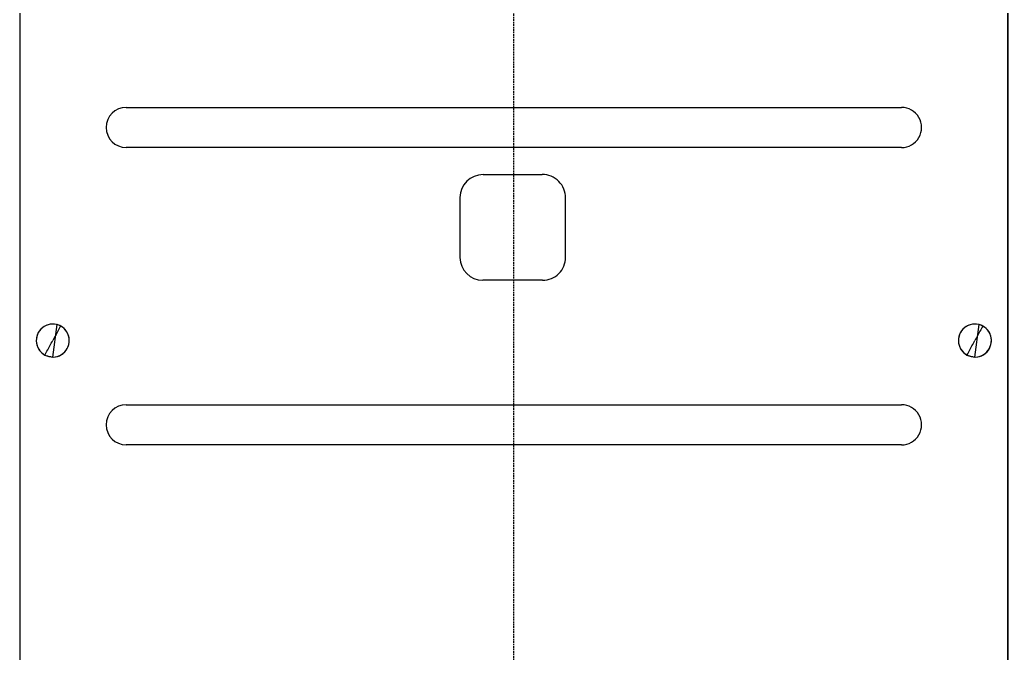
# Model space of a CAD drawing. Extents: x 0 to 320, y 0 to 1157.
# Drawn here: x 10.3 to 309.8, y 371.1 to 562.8 of the extents above; entities that cross this region are included whole.
import ezdxf

# ---------------------------------------------------------------- set-up
doc = ezdxf.new("R2010")
doc.units = 0
doc.linetypes.add('DASHED', pattern=[0.75, 0.5, -0.25])
doc.layers.add('-15N-THT. THIẾT BỊ ĐÓNG MỞ', color=40, linetype='CONTINUOUS')

# ---------------------------------------------------------------- blocks, each defined once
blk = doc.blocks.new('06 - N - SC VSD ATV630C11~C16N4')
at = {"layer": '-15N-THT. THIẾT BỊ ĐÓNG MỞ', "color": 6, "linetype": 'DASHED'}
blk.add_line((0, -578.5), (0, 578.5), dxfattribs=at)
at = {"layer": '-15N-THT. THIẾT BỊ ĐÓNG MỞ'}
for p, q in [((149.76, -274.5), (149.76, 576.51)), ((-149.71, 118), (-149.71, -274.5)), ((149.66, -274.5), (149.66, 117.5)), ((-117.46, -42.17), (-117.46, -42.17)), ((-117.46, -42.17), (117.41, -42.17)), ((117.41, -42.17), (117.41, -42.17)), ((-117.46, -54.33), (-117.46, -54.33)), ((117.41, -54.33), (-117.46, -54.33)), ((117.41, -54.33), (117.41, -54.33)), ((-9.34, -62.5), (-9.34, -62.5)), ((-9.34, -62.5), (8.57, -62.5)), ((8.57, -62.5), (8.57, -62.5)), ((-16.34, -69.5), (-16.34, -69.5)), ((-16.34, -69.5), (-16.34, -87.6)), ((-16.34, -69.5), (-16.34, -87.6)), ((15.66, -69.6), (15.66, -69.6)), ((15.66, -87.53), (15.66, -69.6)), ((15.66, -87.53), (15.66, -69.6)), ((-16.34, -87.6), (-16.34, -87.6)), ((15.66, -87.53), (15.66, -87.53)), ((-9.43, -94.5), (-9.43, -94.5)), ((8.69, -94.5), (-9.43, -94.5)), ((8.69, -94.5), (8.69, -94.5)), ((-139.19, -107.78), (-139.26, -107.77)), ((140.19, -107.78), (140.11, -107.77)), ((-144.22, -110.6), (-144.39, -110.99)), ((-144.03, -110.23), (-144.22, -110.6)), ((-143.8, -109.88), (-144.03, -110.23)), ((-143.54, -109.54), (-143.8, -109.88)), ((-143.26, -109.23), (-143.54, -109.54)), ((-142.95, -108.95), (-143.26, -109.23)), ((-142.62, -108.69), (-142.95, -108.95)), ((-142.27, -108.46), (-142.62, -108.69)), ((-141.9, -108.26), (-142.27, -108.46)), ((-141.51, -108.09), (-141.9, -108.26)), ((-141.12, -107.95), (-141.51, -108.09)), ((-140.62, -107.83), (-140.61, -107.83)), ((-139.71, -117.75), (-138.42, -107.92)), ((-138.6, -110.72), (-138.82, -111.13)), ((-138.38, -110.32), (-138.6, -110.72)), ((-138.17, -109.93), (-138.38, -110.32)), ((-137.95, -109.53), (-138.17, -109.93)), ((-137.73, -109.14), (-137.95, -109.53)), ((-137.52, -108.75), (-137.73, -109.14)), ((-137.31, -108.36), (-137.52, -108.75)), ((-137.31, -108.36), (-137.31, -108.36)), ((-137.31, -108.36), (-137.31, -108.36)), ((-137.31, -108.36), (-137.31, -108.36)), ((-137.31, -108.36), (-137.31, -108.36)), ((-137.31, -108.36), (-137.31, -108.36)), ((-137.31, -108.36), (-137.31, -108.36)), ((-137.31, -108.36), (-137.31, -108.36)), ((135.15, -110.6), (134.99, -110.99)), ((135.35, -110.23), (135.15, -110.6)), ((135.57, -109.88), (135.35, -110.23)), ((135.83, -109.54), (135.57, -109.88)), ((136.11, -109.23), (135.83, -109.54)), ((136.42, -108.95), (136.11, -109.23)), ((136.75, -108.69), (136.42, -108.95)), ((137.1, -108.46), (136.75, -108.69)), ((137.47, -108.26), (137.1, -108.46)), ((137.86, -108.09), (137.47, -108.26)), ((138.26, -107.95), (137.86, -108.09)), ((138.75, -107.83), (138.77, -107.83)), ((139.66, -117.75), (140.95, -107.92)), ((140.77, -110.72), (140.55, -111.13)), ((140.99, -110.32), (140.77, -110.72)), ((141.21, -109.93), (140.99, -110.32)), ((141.42, -109.53), (141.21, -109.93)), ((141.64, -109.14), (141.42, -109.53)), ((141.85, -108.75), (141.64, -109.14)), ((142.06, -108.36), (141.85, -108.75)), ((142.06, -108.36), (142.06, -108.36)), ((142.06, -108.36), (142.06, -108.36)), ((142.06, -108.36), (142.06, -108.36)), ((142.06, -108.36), (142.06, -108.36)), ((142.06, -108.36), (142.06, -108.36)), ((142.06, -108.36), (142.06, -108.36)), ((142.06, -108.36), (142.06, -108.36)), ((-144.68, -112.21), (-144.7, -112.63)), ((-144.7, -112.63), (-144.7, -113.05)), ((-144.7, -113.05), (-144.65, -113.47)), ((-144.61, -111.8), (-144.68, -112.21)), ((-144.65, -113.47), (-144.58, -113.89)), ((-144.52, -111.39), (-144.61, -111.8)), ((-144.39, -110.99), (-144.52, -111.39)), ((-140.37, -113.97), (-140.15, -113.56)), ((-140.15, -113.56), (-139.93, -113.16)), ((-139.93, -113.16), (-139.71, -112.75)), ((-139.49, -112.34), (-139.71, -112.75)), ((-139.26, -111.94), (-139.49, -112.34)), ((-139.04, -111.53), (-139.26, -111.94)), ((-138.82, -111.13), (-139.04, -111.53)), ((134.69, -112.21), (134.67, -112.63)), ((134.67, -112.63), (134.67, -113.05)), ((134.67, -113.05), (134.72, -113.47)), ((134.76, -111.8), (134.69, -112.21)), ((134.72, -113.47), (134.8, -113.89)), ((134.85, -111.39), (134.76, -111.8)), ((134.99, -110.99), (134.85, -111.39)), ((139, -113.97), (139.22, -113.56)), ((139.22, -113.56), (139.44, -113.16)), ((139.44, -113.16), (139.66, -112.75)), ((139.88, -112.34), (139.66, -112.75)), ((140.11, -111.94), (139.88, -112.34)), ((140.33, -111.53), (140.11, -111.94)), ((140.55, -111.13), (140.33, -111.53)), ((-144.58, -113.89), (-144.46, -114.29)), ((-144.46, -114.29), (-144.32, -114.69)), ((-144.32, -114.69), (-144.14, -115.07)), ((-144.14, -115.07), (-143.93, -115.43)), ((-143.93, -115.43), (-143.69, -115.78)), ((-143.69, -115.78), (-143.42, -116.1)), ((-143.42, -116.1), (-143.12, -116.4)), ((-143.12, -116.4), (-142.81, -116.67)), ((-142.81, -116.67), (-142.47, -116.92)), ((-142.11, -117.14), (-141.89, -116.75)), ((-141.89, -116.75), (-141.68, -116.36)), ((-141.68, -116.36), (-141.47, -115.97)), ((-141.47, -115.97), (-141.25, -115.57)), ((-141.25, -115.57), (-141.03, -115.18)), ((-141.03, -115.18), (-140.81, -114.78)), ((-140.81, -114.78), (-140.59, -114.37)), ((-140.59, -114.37), (-140.37, -113.97)), ((134.8, -113.89), (134.91, -114.29)), ((134.91, -114.29), (135.06, -114.69)), ((135.06, -114.69), (135.23, -115.07)), ((135.23, -115.07), (135.44, -115.43)), ((135.44, -115.43), (135.68, -115.78)), ((135.68, -115.78), (135.95, -116.1)), ((135.95, -116.1), (136.25, -116.4)), ((136.25, -116.4), (136.57, -116.67)), ((136.57, -116.67), (136.91, -116.92)), ((137.27, -117.14), (137.48, -116.75)), ((137.48, -116.75), (137.69, -116.36)), ((137.69, -116.36), (137.9, -115.97)), ((137.9, -115.97), (138.12, -115.57)), ((138.12, -115.57), (138.34, -115.18)), ((138.34, -115.18), (138.56, -114.78)), ((138.56, -114.78), (138.78, -114.37)), ((138.78, -114.37), (139, -113.97)), ((-142.47, -116.92), (-142.11, -117.14)), ((-142.11, -117.14), (-142.11, -117.14)), ((-142.11, -117.14), (-142.11, -117.14)), ((-142.11, -117.14), (-142.11, -117.14)), ((-142.11, -117.14), (-142.11, -117.14)), ((-142.11, -117.14), (-142.11, -117.14)), ((-142.11, -117.14), (-142.11, -117.14)), ((-142.11, -117.14), (-142.11, -117.14)), ((-141.89, -117.25), (-142.11, -117.14)), ((-141.66, -117.35), (-141.89, -117.25)), ((-141.44, -117.44), (-141.66, -117.35)), ((-141.2, -117.52), (-141.44, -117.44)), ((-140.97, -117.59), (-141.2, -117.52)), ((-140.73, -117.64), (-140.97, -117.59)), ((-140.49, -117.69), (-140.73, -117.64)), ((-140.24, -117.72), (-140.49, -117.69)), ((-140.16, -117.73), (-140.16, -117.73)), ((-138.8, -117.67), (-138.8, -117.67)), ((136.91, -116.92), (137.27, -117.14)), ((137.27, -117.14), (137.27, -117.14)), ((137.27, -117.14), (137.27, -117.14)), ((137.27, -117.14), (137.27, -117.14)), ((137.27, -117.14), (137.27, -117.14)), ((137.27, -117.14), (137.27, -117.14)), ((137.27, -117.14), (137.27, -117.14)), ((137.27, -117.14), (137.27, -117.14)), ((137.48, -117.25), (137.27, -117.14)), ((137.71, -117.35), (137.48, -117.25)), ((137.94, -117.44), (137.71, -117.35)), ((138.17, -117.52), (137.94, -117.44)), ((138.4, -117.59), (138.17, -117.52)), ((138.64, -117.64), (138.4, -117.59)), ((138.88, -117.69), (138.64, -117.64)), ((139.13, -117.72), (138.88, -117.69)), ((139.21, -117.73), (139.21, -117.73)), ((140.57, -117.67), (140.57, -117.67)), ((-117.46, -132.17), (-117.46, -132.17)), ((-117.46, -132.17), (117.41, -132.17)), ((117.41, -132.17), (117.41, -132.17)), ((-117.46, -144.33), (-117.46, -144.33)), ((117.41, -144.33), (-117.46, -144.33)), ((117.41, -144.33), (117.41, -144.33))]:
    blk.add_line(p, q, dxfattribs=at)
for centre, major_axis, start_param, end_param in [((-117.46, -48.25), (-0.76, 6.04), -0.125103, 3.016489), ((117.41, -48.25), (-0.76, 6.04), 3.016489, 6.158082), ((-9.34, -69.5), (-0.87, 6.94), -0.125103, 1.445693), ((8.57, -69.6), (-0.89, 7.04), -1.6959, -0.125103), ((-9.43, -87.6), (-0.86, 6.85), 1.445693, 3.016489), ((8.69, -87.53), (-0.87, 6.92), 3.016489, 4.587286), ((-139.71, -112.75), (0.02, -5), 2.637454, 5.779047), ((139.66, -112.75), (0.02, -5), 2.637454, 5.779047), ((-139.71, -112.75), (0.02, -5), -0.504139, 2.637454), ((-139.71, -112.75), (0.02, -5), -0.004529, 2.637064), ((-139.71, -112.75), (0.02, -5), 2.637064, 2.877059), ((139.66, -112.75), (0.02, -5), -0.504139, 2.637454), ((139.67, -112.75), (0.02, -5), -0.004529, 2.637064), ((139.67, -112.75), (0.02, -5), 2.637064, 2.877059), ((-117.46, -138.25), (-0.76, 6.04), -0.125103, 3.016489), ((117.41, -138.25), (-0.76, 6.04), 3.016489, 6.158082)]:
    blk.add_ellipse(centre, major_axis=major_axis, ratio=1, start_param=start_param, end_param=end_param, dxfattribs=at)

msp = doc.modelspace()

# ---------------------------------------------------------------- block references
msp.add_blockref('06 - N - SC VSD ATV630C11~C16N4', (160.02, 578.5))

doc.saveas('drawing.dxf')
